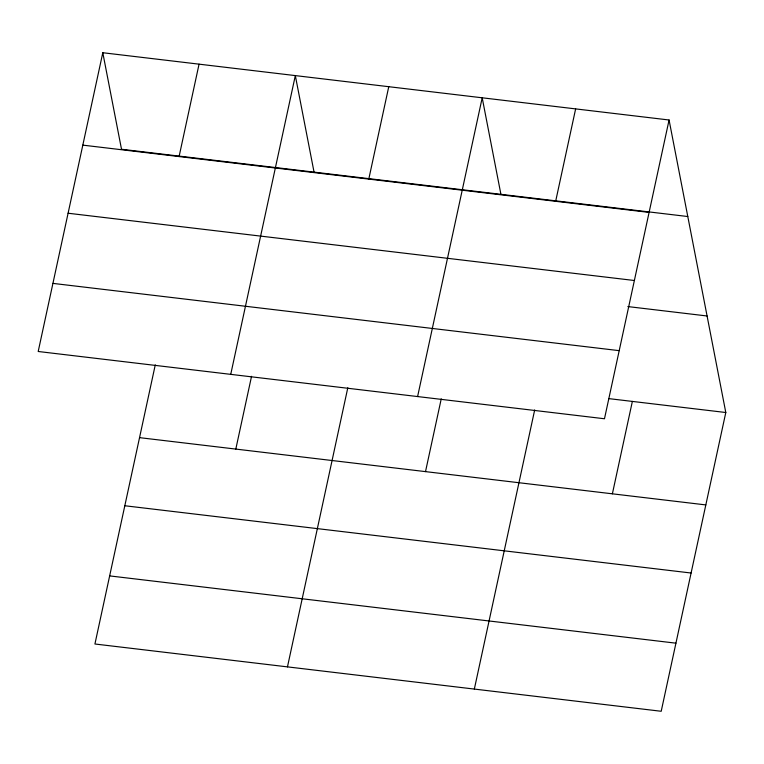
<?xml version="1.0" encoding="UTF-8"?>
<svg xmlns="http://www.w3.org/2000/svg" width="764" height="764" viewBox="0 0 764 764"><rect width="100%" height="100%" fill="white"/><g stroke="black" fill="none" stroke-linecap="round" stroke-linejoin="round"><path stroke-width="1.15" d="M102.796 52.726L38.2 351.488L604.477 418.758L669.073 119.996L102.796 52.726L121.514 149.257L687.791 216.527M179.082 156.563L199.06 64.166M155.273 364.877L94.927 644.004L661.204 711.274L725.8 412.512L669.073 119.996M230.738 374.36L295.324 75.598L314.052 172.129M235.809 449.089L251.547 376.318M368.783 179.101L388.761 86.695M287.465 666.876L347.811 387.749M417.602 396.554L482.199 97.802L500.917 194.333M425.51 471.617L441.248 398.856M555.657 201.304L575.636 108.899M474.339 689.071L534.685 409.953M612.384 493.821L632.363 401.415M82.818 145.131L649.094 212.402M68.091 213.232L634.368 280.503M627.836 306.574L707.082 315.981M52.926 283.387L619.203 350.657M608.707 398.607L725.8 412.512M139.545 437.648L705.821 504.918M124.818 505.749L691.095 573.019M109.653 575.903L675.93 643.173"/></g></svg>
